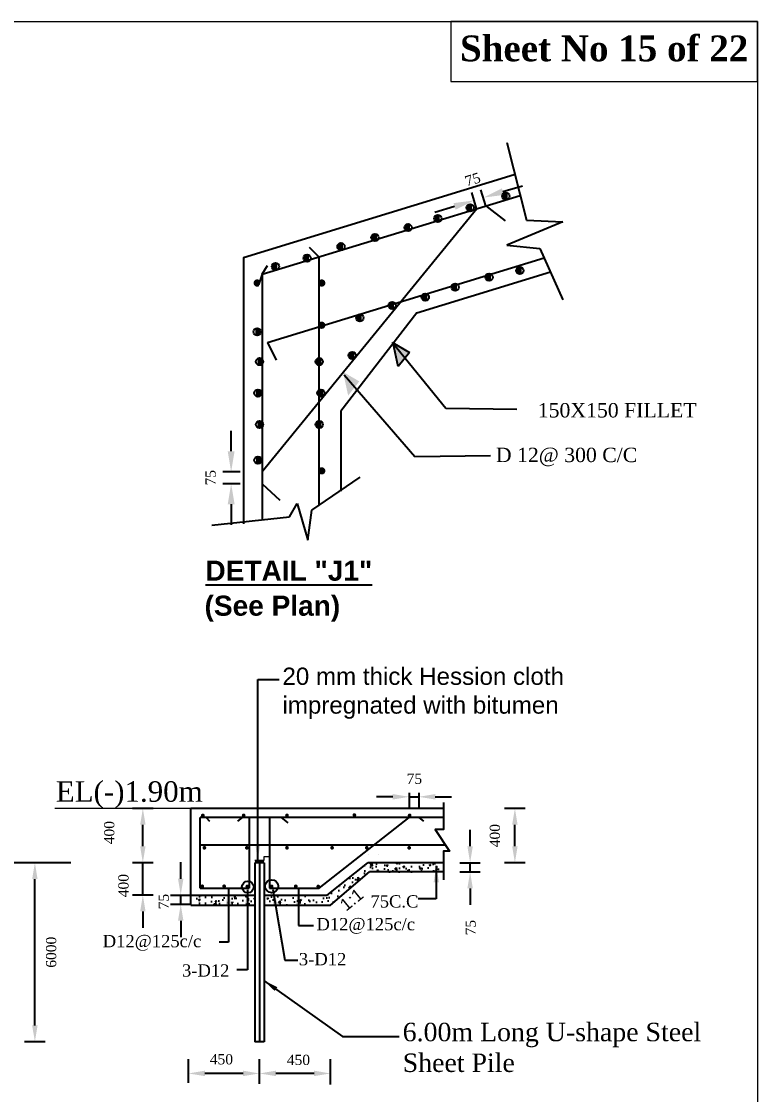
# Model space of a CAD drawing. Extents: x -545075 to 1728153, y -708141 to -305611.
# Drawn here: x 916745 to 934711, y -634030 to -607839 of the extents above; entities that cross this region are included whole.
import ezdxf

# ---------------------------------------------------------------- set-up
doc = ezdxf.new("R2010")
doc.units = 0
doc.header["$MEASUREMENT"] = 0
doc.layers.get('0').update_dxf_attribs({"linetype": 'CONTINUOUS'})
doc.layers.get('DEFPOINTS').update_dxf_attribs({"linetype": 'CONTINUOUS'})
doc.layers.add('LINE', color=7, linetype='CONTINUOUS')
doc.layers.add('Other line', color=7, linetype='CONTINUOUS', lineweight=15)
doc.styles.get("Standard").update_dxf_attribs({"font": 'times.ttf', "height": 250})
doc.styles.add('sum', font='arialbd.ttf')
doc.styles.add('TIMES', font='arial.ttf', dxfattribs={"height": 350})
doc.dimstyles.new('3', dxfattribs={"dimtxt": 225, "dimasz": 350, "dimexe": 100, "dimexo": 25, "dimgap": 9, "dimtad": 0, "dimdec": 0, "dimzin": 0, "dimdsep": 46, "dimtxsty": 'Standard', "dimcen": 0, "dimclrt": 256, "dimadec": 0, "dimazin": 0, "dimtfac": 1, "dimtdec": 0, "dimtofl": 0, "dimtmove": 2, "dimatfit": 3, "dimfxl": 1, "dimtolj": 1, "dimtzin": 0, "dimarcsym": 0})
doc.dimstyles.new('ISO-25', dxfattribs={"dimtxt": 2.5, "dimasz": 2.5, "dimexe": 1.25, "dimexo": 0.625, "dimtad": 1, "dimtxsty": 'Standard', "dimcen": 2.5, "dimadec": 0, "dimazin": 0, "dimtfac": 1, "dimtmove": 0, "dimatfit": 3, "dimfxl": 1, "dimarcsym": 0})

# ---------------------------------------------------------------- blocks, each defined once
blk = doc.blocks.new('*D276')
at = {"color": 7, "linetype": 'ByBlock', "lineweight": -2}
for p, q in [((927695, -627971), (927695, -627571)), ((927445, -628371), (927945, -628371)), ((927695, -628597), (927695, -628371)), ((927445, -628597), (927945, -628597)), ((927695, -628997), (927695, -629397))]:
    blk.add_line(p, q, dxfattribs=at)
for points in [[(927629, -627971), (927762, -627971), (927695, -628371)], [(927629, -628997), (927762, -628997), (927695, -628597)]]:
    blk.add_solid(points, dxfattribs=at)
at = {"layer": 'DEFPOINTS', "color": 0, "linetype": 'ByBlock', "lineweight": -2}
for p in [(927042, -628371), (927695, -628371), (927042, -628597)]:
    blk.add_point(p, dxfattribs=at)
at = {"color": 7, "linetype": 'ByBlock', "insert": (927710, -629957), "char_height": 250, "attachment_point": 5, "rotation": 90}
blk.add_mtext('75', dxfattribs=at)
blk = doc.blocks.new('*D277')
at = {"color": 7, "linetype": 'ByBlock', "lineweight": -2}
for p, q in [((917323, -628371), (916823, -628371)), ((917073, -632341), (917073, -628771)), ((917323, -632741), (916823, -632741))]:
    blk.add_line(p, q, dxfattribs=at)
for points in [[(917006, -628771), (917139, -628771), (917073, -628371)], [(917006, -632341), (917139, -632341), (917073, -632741)]]:
    blk.add_solid(points, dxfattribs=at)
at = {"layer": 'DEFPOINTS', "color": 0, "linetype": 'ByBlock', "lineweight": -2}
for p in [(917073, -628371), (922442, -628371), (922442, -632741)]:
    blk.add_point(p, dxfattribs=at)
at = {"color": 7, "linetype": 'ByBlock', "insert": (917471, -630556), "char_height": 250, "attachment_point": 5, "rotation": 90}
blk.add_mtext('6000', dxfattribs=at)
blk = doc.blocks.new('*D278')
at = {"color": 7, "linetype": 'ByBlock', "lineweight": -2}
for p, q in [((919708, -627971), (919708, -627571)), ((919958, -628371), (919458, -628371)), ((919708, -629161), (919708, -628371)), ((919958, -629161), (919458, -629161)), ((919708, -629561), (919708, -629961))]:
    blk.add_line(p, q, dxfattribs=at)
for points in [[(919642, -627971), (919775, -627971), (919708, -628371)], [(919642, -629561), (919775, -629561), (919708, -629161)]]:
    blk.add_solid(points, dxfattribs=at)
at = {"layer": 'DEFPOINTS', "color": 0, "linetype": 'ByBlock', "lineweight": -2}
for p in [(919708, -628371), (922291, -628371), (922291, -629161)]:
    blk.add_point(p, dxfattribs=at)
at = {"color": 7, "linetype": 'ByBlock', "insert": (919236, -628931), "char_height": 250, "attachment_point": 5, "rotation": 90}
blk.add_mtext('400', dxfattribs=at)
blk = doc.blocks.new('*D279')
at = {"color": 7, "linetype": 'ByBlock', "lineweight": -2}
for p, q in [((919958, -627046), (919458, -627046)), ((919708, -627971), (919708, -627446)), ((919958, -628371), (919458, -628371))]:
    blk.add_line(p, q, dxfattribs=at)
for points in [[(919642, -627446), (919775, -627446), (919708, -627046)], [(919642, -627971), (919775, -627971), (919708, -628371)]]:
    blk.add_solid(points, dxfattribs=at)
at = {"layer": 'DEFPOINTS', "color": 0, "linetype": 'ByBlock', "lineweight": -2}
for p in [(919708, -627046), (920728, -627046), (922291, -628371)]:
    blk.add_point(p, dxfattribs=at)
at = {"color": 7, "linetype": 'ByBlock', "insert": (918889, -627638), "char_height": 250, "attachment_point": 5, "rotation": 90}
blk.add_mtext('400', dxfattribs=at)
blk = doc.blocks.new('*D280')
at = {"color": 7, "linetype": 'ByBlock', "lineweight": -2}
for p, q in [((920822, -633744), (920822, -633165)), ((922555, -633769), (922555, -633165)), ((922155, -633515), (921222, -633515))]:
    blk.add_line(p, q, dxfattribs=at)
for points in [[(921222, -633448), (921222, -633581), (920822, -633515)], [(922155, -633448), (922155, -633581), (922555, -633515)]]:
    blk.add_solid(points, dxfattribs=at)
at = {"layer": 'DEFPOINTS', "color": 0, "linetype": 'ByBlock', "lineweight": -2}
for p in [(920822, -633515), (920822, -633754), (922555, -633779)]:
    blk.add_point(p, dxfattribs=at)
at = {"color": 7, "linetype": 'ByBlock', "insert": (921626, -633171), "char_height": 250, "attachment_point": 5}
blk.add_mtext('450', dxfattribs=at)
blk = doc.blocks.new('*D281')
at = {"color": 7, "linetype": 'ByBlock', "lineweight": -2}
for p, q in [((922555, -633769), (922555, -633165)), ((924288, -633785), (924288, -633165)), ((923888, -633515), (922955, -633515))]:
    blk.add_line(p, q, dxfattribs=at)
for points in [[(922955, -633448), (922955, -633581), (922555, -633515)], [(923888, -633448), (923888, -633581), (924288, -633515)]]:
    blk.add_solid(points, dxfattribs=at)
at = {"layer": 'DEFPOINTS', "color": 0, "linetype": 'ByBlock', "lineweight": -2}
for p in [(922555, -633515), (922555, -633779), (924288, -633795)]:
    blk.add_point(p, dxfattribs=at)
at = {"color": 7, "linetype": 'ByBlock', "insert": (923506, -633186), "char_height": 250, "attachment_point": 5}
blk.add_mtext('450', dxfattribs=at)
blk = doc.blocks.new('*D282')
at = {"color": 7, "linetype": 'ByBlock', "lineweight": -2}
for p, q in [((929039, -627046), (928539, -627046)), ((928789, -627971), (928789, -627446)), ((929039, -628371), (928539, -628371))]:
    blk.add_line(p, q, dxfattribs=at)
for points in [[(928722, -627446), (928855, -627446), (928789, -627046)], [(928722, -627971), (928855, -627971), (928789, -628371)]]:
    blk.add_solid(points, dxfattribs=at)
at = {"layer": 'DEFPOINTS', "color": 0, "linetype": 'ByBlock', "lineweight": -2}
for p in [(928789, -627046), (929809, -627046), (931371, -628371)]:
    blk.add_point(p, dxfattribs=at)
at = {"color": 7, "linetype": 'ByBlock', "insert": (928302, -627711), "char_height": 250, "attachment_point": 5, "rotation": 90}
blk.add_mtext('400', dxfattribs=at)
blk = doc.blocks.new('*D283')
at = {"color": 7, "linetype": 'ByBlock', "lineweight": -2}
for p, q in [((926207, -626664), (926207, -627013)), ((926444, -626664), (926444, -627013)), ((925807, -626763), (925407, -626763)), ((926207, -626763), (926444, -626763)), ((926844, -626763), (927244, -626763))]:
    blk.add_line(p, q, dxfattribs=at)
for points in [[(925807, -626696), (925807, -626830), (926207, -626763)], [(926844, -626696), (926844, -626830), (926444, -626763)]]:
    blk.add_solid(points, dxfattribs=at)
at = {"layer": 'DEFPOINTS', "color": 0, "linetype": 'ByBlock', "lineweight": -2}
for p in [(926207, -626564), (926444, -626564), (926444, -626763)]:
    blk.add_point(p, dxfattribs=at)
at = {"color": 7, "linetype": 'ByBlock', "insert": (926335, -626324), "char_height": 250, "attachment_point": 5}
blk.add_mtext('75', dxfattribs=at)
blk = doc.blocks.new('*D284')
at = {"layer": 'DEFPOINTS', "color": 0, "lineweight": -2}
for p in [(928016, -612139), (927856, -612410), (928078, -612342)]:
    blk.add_point(p, dxfattribs=at)
at = {"layer": 'LINE', "color": 7, "lineweight": -2}
for p, q in [((927855, -612405), (927736, -612015)), ((928077, -612337), (927958, -611948)), ((928494, -611993), (928972, -611847)), ((927316, -612352), (926838, -612498))]:
    blk.add_line(p, q, dxfattribs=at)
for points in [[(928470, -611913), (928519, -612073), (928016, -612139)], [(927292, -612273), (927341, -612432), (927794, -612207)]]:
    blk.add_solid(points, dxfattribs=at)
at = {"layer": 'LINE', "color": 7, "insert": (927759, -611694), "char_height": 250, "attachment_point": 5, "rotation": 16.9754}
blk.add_mtext('\\A1;75', dxfattribs=at)
blk = doc.blocks.new('*D285')
at = {"layer": 'DEFPOINTS', "color": 0, "lineweight": -2}
for p in [(922086, -618831), (921863, -619121), (922086, -619121)]:
    blk.add_point(p, dxfattribs=at)
at = {"layer": 'LINE', "color": 7, "lineweight": -2}
for p, q in [((921863, -618331), (921863, -617831)), ((922081, -618831), (921663, -618831)), ((922081, -619121), (921663, -619121)), ((921863, -619621), (921863, -620121))]:
    blk.add_line(p, q, dxfattribs=at)
for points in [[(921780, -618331), (921947, -618331), (921863, -618831)], [(921780, -619621), (921947, -619621), (921863, -619121)]]:
    blk.add_solid(points, dxfattribs=at)
at = {"layer": 'LINE', "color": 7, "insert": (921363, -618976), "char_height": 250, "attachment_point": 5, "rotation": 90}
blk.add_mtext('\\A1;75', dxfattribs=at)
blk = doc.blocks.new('*D288')
at = {"color": 7, "linetype": 'ByBlock', "lineweight": -2}
for p, q in [((920632, -628761), (920632, -628361)), ((920382, -629161), (920882, -629161)), ((920632, -629387), (920632, -629161)), ((920382, -629387), (920882, -629387)), ((920632, -629787), (920632, -630187))]:
    blk.add_line(p, q, dxfattribs=at)
for points in [[(920566, -628761), (920699, -628761), (920632, -629161)], [(920566, -629787), (920699, -629787), (920632, -629387)]]:
    blk.add_solid(points, dxfattribs=at)
at = {"layer": 'DEFPOINTS', "color": 0, "linetype": 'ByBlock', "lineweight": -2}
for p in [(919979, -629161), (920632, -629161), (919979, -629387)]:
    blk.add_point(p, dxfattribs=at)
at = {"color": 7, "linetype": 'ByBlock', "insert": (920219, -629320), "char_height": 250, "attachment_point": 5, "rotation": 90}
blk.add_mtext('75', dxfattribs=at)

msp = doc.modelspace()

# ---------------------------------------------------------------- hatches: boundary and pattern name
for points in [[(928613.576, -612027.372), (928613.576, -612179.109, -0.587115751), (928477.626, -612103.24, -0.587115751)], [(927744.407, -612310.085), (927744.407, -612461.822, -0.587115751), (927608.457, -612385.953, -0.587115751)], [(926956.091, -612572.604), (926956.091, -612724.341, -0.587115751), (926820.141, -612648.473, -0.587115751)], [(926228.414, -612794.735), (926228.414, -612946.472, -0.587115751), (926092.464, -612870.604, -0.587115751)], [(925419.885, -613037.06), (925419.885, -613188.798, -0.587115751), (925283.935, -613112.929, -0.587115751)], [(924591.143, -613259.192), (924591.143, -613410.929, -0.587115751), (924455.193, -613335.061, -0.587115751)], [(923762.4, -613541.905), (923762.4, -613693.642, -0.587115751), (923626.45, -613617.774, -0.587115751)], [(922994.297, -613743.843), (922994.297, -613895.58, -0.587115751), (922858.347, -613819.711, -0.587115751)], [(928957.201, -613844.811), (928957.201, -613996.549, -0.587115751), (928821.251, -613920.68, -0.587115751)], [(922545.583, -614147.718), (922545.583, -614299.455, -0.587115751), (922409.633, -614223.586, -0.587115751)], [(924026.975, -614147.718), (924026.975, -614299.455, 0.587115751), (924162.925, -614223.586, 0.587115751)], [(928205.289, -614006.361), (928205.289, -614158.099, -0.587115751), (928069.339, -614082.23, -0.587115751)], [(927376.547, -614248.686), (927376.547, -614400.424, -0.587115751), (927240.597, -614324.555, -0.587115751)], [(925840.341, -614692.949), (925840.341, -614844.687, -0.587115751), (925704.391, -614768.818, -0.587115751)], [(926648.871, -614491.012), (926648.871, -614642.749, -0.587115751), (926512.921, -614566.88, -0.587115751)], [(924026.975, -615177.6), (924026.975, -615329.338, 0.587115751), (924162.925, -615253.469, 0.587115751)], [(925052.025, -614995.856), (925052.025, -615147.594, -0.587115751), (924916.075, -615071.725, -0.587115751)], [(922450.342, -615339.15), (922450.342, -615490.888, 0.587115751), (922586.292, -615415.019, 0.587115751)], [(924865.805, -615914.131), (924865.805, -616065.869, -0.587115751), (924729.855, -615990, -0.587115751)], [(922510.983, -616066.126), (922510.983, -616217.863, 0.587115751), (922646.933, -616141.995, 0.587115751)], [(924061.576, -616066.126), (924061.576, -616217.863, -0.587115751), (923925.626, -616141.995, -0.587115751)], [(922470.556, -616833.489), (922470.556, -616985.226, 0.587115751), (922606.506, -616909.357, 0.587115751)], [(924102.003, -616833.489), (924102.003, -616985.226, -0.587115751), (923966.053, -616909.357, -0.587115751)], [(922510.983, -617600.852), (922510.983, -617752.589, 0.587115751), (922646.933, -617676.721, 0.587115751)], [(924061.576, -617600.852), (924061.576, -617752.589, -0.587115751), (923925.626, -617676.721, -0.587115751)], [(922470.556, -618469.184), (922470.556, -618620.921, 0.587115751), (922606.506, -618545.053, 0.587115751)], [(924026.975, -618731.704), (924026.975, -618883.441, 0.587115751), (924162.925, -618807.572, 0.587115751)]]:
    msp.add_hatch(color=7).paths.add_polyline_path(points)
h = msp.add_hatch(color=7)
h.paths.add_polyline_path([(925799.68, -615677.002), (926123.653, -615864.074), (926040.503, -615972.066)])
h.paths.add_polyline_path([(926123.653, -615864.074), (926214.141, -615916.324), (926106.605, -616053.056), (926040.503, -615972.066)])
h.paths.add_polyline_path([(926040.503, -615972.066), (926106.605, -616053.056), (925941.654, -616262.791), (925914.111, -616136.216)])
h.paths.add_polyline_path([(925819.46, -615701.236), (926040.503, -615972.066), (925914.111, -616136.216)])
h = msp.add_hatch(color=7)
h.paths.add_polyline_path([(922619.325, -616077.497, 0.659719078), (922468.643, -616141.995, 0.659719078), (922619.325, -616206.492)])
h.paths.add_polyline_path([(922606.506, -616909.357, 1), (922428.216, -616909.357, 1)])
h.paths.add_polyline_path([(922619.325, -617612.223, 0.659719078), (922468.643, -617676.721, 0.659719078), (922619.325, -617741.218)])
h = msp.add_hatch(color=7)
h.paths.add_polyline_path([(924103.915, -616141.995, -0.659719078), (923953.233, -616206.492), (923953.233, -616077.497, -0.659719078)])
h.paths.add_polyline_path([(923966.053, -616909.357, -1), (924144.342, -616909.357, -1)])
h.paths.add_polyline_path([(923953.233, -617741.218), (923953.233, -617612.223, -0.659719078), (924103.915, -617676.721, -0.659719078)])
h = msp.add_hatch(color=7)
h.paths.add_polyline_path([(924900.891, -616571.083), (924817.74, -616679.075), (924576.918, -616384.01)])
h.paths.add_polyline_path([(924883.843, -616760.065), (924817.74, -616679.075), (924900.891, -616571.083), (924991.379, -616623.333)])
h.paths.add_polyline_path([(924817.74, -616679.075), (924883.843, -616760.065), (924718.892, -616969.8), (924691.349, -616843.225)])
h.paths.add_polyline_path([(924596.697, -616408.245), (924817.74, -616679.075), (924691.349, -616843.225)])
at = {"layer": 'LINE'}
h = msp.add_hatch(dxfattribs=at)
h.set_pattern_fill('AR-CONC', color=0, scale=56, style=0)
h.set_pattern_definition([(50, (0, 0), (401.6657, -35.1412), [42, -462]), (355, (0, 0), (-77.70075, 421.2276), [33.6, -369.6]), (100.4514, (33.47, -2.93), (323.96525, 386.08614), [35.6945, -392.63958]), (46.1842, (0, 112), (597.65499, -92.69065), [63, -693]), (96.6356, (49.8, 104.3), (523.4111, 545.506), [53.54176, -588.95928]), (351.1842, (0, 112), (523.4107, 545.5064), [50.4, -554.4]), (21, (56, 84), (334.26795, -225.46658), [42, -462]), (326, (56, 84), (136.25659, 406.08403), [33.6, -369.6]), (71.4514, (83.86, 65.2), (470.52467, 180.61708), [35.6945, -392.63958]), (37.5, (0, 0), (6.809519, 186.420558), [0, -365.12, 0, -375.2, 0, -371]), (7.5, (0, 0), (147.31894, 220.87056), [0, -213.92, 0, -356.72, 0, -141.4]), (327.5, (-124.88, 0), (298.940564, -12.630728), [0, -140, 0, -436.8, 0, -579.6]), (317.5, (-180.88, 0), (326.584255, 56.05879), [0, -182, 0, -290.08, 0, -411.6])])
h.paths.add_polyline_path([(922442.222, -629410.735), (922442.222, -629160.735), (920879.839, -629160.735), (920879.839, -629410.735)])
h.paths.add_polyline_path([(924287.848, -629410.735), (925240.126, -628597.235), (927042.222, -628597.235), (927042.222, -628370.735), (925202.585, -628370.735), (924204.69, -629160.735), (922666.404, -629160.735), (922666.404, -629410.735)])
at = {"layer": 'Other line'}
msp.add_hatch(color=0, dxfattribs=at).paths.add_polyline_path([(922442.222, -628309.261), (922442.222, -628370.735), (922666.404, -628370.735), (922666.404, -628309.261)])

# ---------------------------------------------------------------- linework, layer by layer
at = {"color": 7}
for p, q in [((928588.197, -610792.974), (929073.314, -612691.188)), ((922162.612, -613596.573), (928773.657, -611578.476)), ((922619.325, -614008.446), (928918.532, -612085.542)), ((927856.459, -612409.752), (922619.325, -618831.123)), ((929962.696, -612731.575), (928588.197, -613297.001)), ((929073.314, -612691.188), (929962.696, -612731.575)), ((928588.197, -613297.001), (929396.726, -613377.776)), ((929396.726, -613377.776), (929962.696, -614629.79)), ((922162.612, -613596.573), (922162.612, -620099.333)), ((922747.628, -615673.34), (929502.331, -613611.39)), ((924006.762, -613584.915), (924006.762, -619653.22)), ((922619.325, -614008.446), (922619.325, -620001.97)), ((926393.451, -614947.188), (929655.971, -613951.267)), ((926393.451, -614947.188), (924542.817, -617350.694)), ((925799.68, -615677.002), (926214.141, -615916.324)), ((925941.654, -616262.791), (925817.797, -615693.595)), ((926214.141, -615916.324), (925941.654, -616262.791)), ((924542.817, -617350.694), (924542.817, -619306.696)), ((923836.093, -619769.104), (925008.46, -618961.353)), ((923290.336, -619930.654), (923472.254, -619607.554)), ((923472.254, -619607.554), (923735.026, -620496.079)), ((923735.026, -620496.079), (923836.093, -619769.104)), ((921390.291, -620132.592), (923290.336, -619930.654))]:
    msp.add_line(p, q, dxfattribs=at)
at = {"color": 7, "ltscale": 2}
for p, q in [((925793.025, -615668.848), (927105.915, -617277.446)), ((924619.314, -616463.63), (926348.869, -618457.348)), ((927105.915, -617277.446), (928839.921, -617302.193)), ((926348.869, -618457.348), (928189.291, -618435.196))]:
    msp.add_line(p, q, dxfattribs=at)
at = {"linetype": 'ByBlock'}
for p, q in [((920879.839, -629410.735), (920879.839, -627045.735)), ((924029.839, -627045.735), (920879.839, -627045.735)), ((927042.222, -627045.735), (924029.839, -627045.735)), ((921104.839, -628995.449), (921104.839, -627270.735)), ((927042.222, -627270.735), (921104.839, -627270.735)), ((922302.222, -627270.735), (922302.222, -628995.449)), ((922800.914, -627270.735), (922800.914, -628995.449)), ((924008.098, -628995.449), (926207.098, -627270.735)), ((921104.839, -627945.735), (921104.839, -627650.735)), ((927096.467, -627945.735), (921104.839, -627945.735)), ((925212.222, -628160.735), (925212.222, -628160.735)), ((925467.333, -628161.142), (925467.848, -628160.735)), ((917953.464, -628370.735), (912700.383, -628370.735)), ((922442.222, -628370.735), (922442.222, -632740.735)), ((922666.404, -628370.735), (922442.222, -628370.735)), ((922554.678, -628370.735), (922554.678, -632740.735)), ((922666.404, -628370.735), (922666.404, -632740.735)), ((924204.69, -629160.735), (925202.585, -628370.735)), ((927042.222, -628370.735), (925202.585, -628370.735)), ((924287.848, -629410.735), (925240.126, -628597.235)), ((927042.222, -628597.235), (925240.126, -628597.235)), ((921104.839, -628995.449), (922302.222, -628995.449)), ((922800.914, -628995.449), (924008.098, -628995.449)), ((920882.222, -629160.735), (922442.222, -629160.735)), ((922666.404, -629160.735), (924204.69, -629160.735)), ((920879.839, -629410.735), (922442.222, -629410.735)), ((922666.404, -629410.735), (924287.848, -629410.735)), ((922666.404, -632740.735), (922442.222, -632740.735))]:
    msp.add_line(p, q, dxfattribs=at)
at = {"color": 7, "linetype": 'ByBlock', "lineweight": 20}
msp.add_lwpolyline([(862738.638, -658733.909), (862738.638, -607839.262), (934710.866, -607839.262), (934710.866, -658733.909), (862738.638, -658733.909)], close=True, dxfattribs=at)
at = {"linetype": 'ByBlock'}
msp.add_lwpolyline([(927042.222, -626898.304), (927042.222, -627560.735), (926842.222, -627560.735), (927192.222, -628090.735), (927042.222, -628090.735), (927042.222, -628786.867)], dxfattribs=at)
at = {"linetype": 'ByBlock', "const_width": 45}
for points in [[(921194.665, -627217.04, -1), (921149.665, -627217.04, -1)], [(922191.328, -627217.04, -1), (922146.328, -627217.04, -1)], [(923248.807, -627217.04, -1), (923203.807, -627217.04, -1)], [(924893.731, -627207.807, -1), (924848.731, -627207.807, -1)], [(926241.328, -627217.04, -1), (926196.328, -627217.04, -1)], [(921232.685, -628007.807, -1), (921187.685, -628007.807, -1)], [(922269.386, -628007.807, -1), (922224.386, -628007.807, -1)], [(923248.557, -628007.807, -1), (923203.557, -628007.807, -1)], [(924349.244, -628007.807, -1), (924304.244, -628007.807, -1)], [(925195.975, -628007.807, -1), (925150.975, -628007.807, -1)], [(926231.328, -628007.807, -1), (926186.328, -628007.807, -1)], [(921180.328, -628947.807, -1), (921135.328, -628947.807, -1)], [(921714.156, -628946.547, -1), (921669.156, -628946.547, -1)], [(922279.857, -628949.435, -1), (922234.857, -628949.435, -1)], [(922872.337, -628948.689, -1), (922827.337, -628948.689, -1)], [(923463.644, -628948.258, -1), (923418.644, -628948.258, -1)], [(924011.722, -628952.201, -1), (923966.722, -628952.201, -1)]]:
    msp.add_lwpolyline(points, format="xyb", close=True, dxfattribs=at)
at = {"color": 7}
for centre in [(928566.771, -612103.24), (927697.602, -612385.953), (926909.286, -612648.473), (926181.609, -612870.604), (925373.08, -613112.929), (924544.337, -613335.061), (923715.595, -613617.774), (922947.492, -613819.711), (928910.396, -613920.68), (928158.484, -614082.23), (927329.742, -614324.555), (925793.536, -614768.818), (926602.066, -614566.88), (925005.22, -615071.725), (922497.147, -615415.019), (924819, -615990), (922557.788, -616141.995), (924014.771, -616141.995), (922517.361, -616909.357), (924055.198, -616909.357), (922557.788, -617676.721), (924014.771, -617676.721), (922517.361, -618545.053)]:
    msp.add_circle(centre, 89.145, dxfattribs=at)
at = {"linetype": 'ByBlock'}
for centre, radius in [((922270.562, -628963.641), 143.178), ((922851.713, -628946.786), 160.312)]:
    msp.add_circle(centre, radius, dxfattribs=at)
at = {"layer": 'LINE'}
for p, q in [((928078.083, -612342.098), (928550.438, -612704.101)), ((924006.762, -613584.915), (923771.981, -613354.809)), ((922619.325, -614008.446), (922752.697, -613794.635)), ((922619.325, -614008.446), (922531.128, -614269.77)), ((922747.628, -615673.34), (922964.077, -616107.022)), ((922619.325, -619120.501), (923054.947, -619526.735)), ((921254.464, -627270.735), (921332.464, -627361.122)), ((922129.464, -627270.735), (922017.464, -627355.122)), ((923081.464, -627270.735), (923248.464, -627399.122)), ((926444.464, -627270.735), (926560.464, -627355.122))]:
    msp.add_line(p, q, dxfattribs=at)
at = {"layer": 'LINE', "lineweight": 9}
msp.add_lwpolyline([(934710.866, -607839.262), (927224.063, -607839.262), (927224.063, -609307.873), (934710.866, -609307.873)], close=True, dxfattribs=at)
at = {"layer": 'Other line', "color": 0}
for p, q in [((920879.839, -627045.735), (917562.434, -627045.735)), ((922666.404, -628309.261), (922666.404, -628221.305)), ((922666.404, -628221.305), (922666.404, -628221.305)), ((922666.404, -628221.305), (922778.231, -628221.305)), ((922442.222, -628309.261), (922666.404, -628309.261))]:
    msp.add_line(p, q, dxfattribs=at)

# ---------------------------------------------------------------- texts
at = {"linetype": 'ByBlock'}
for s, p in [('75C.C', (925263.184, -629465.446)), ('D12@125c/c', (923945.886, -630021.242)), ('D12@125c/c', (918728.865, -630435.242)), ('3-D12', (923516.028, -630875.713)), ('3-D12', (920663.542, -631151.859))]:
    msp.add_text(s, height=300, dxfattribs=at).set_placement(p)
for s, insert, char_height, width, attachment_point in [('150X150 FILLET', (929347.074, -617152.989), 351.25, 5656.16157, 1), ('D 12@ 300 C/C', (928324.906, -618243.082), 351.25, 5656.16157, 1), ('EL(-)1.90m', (921169.661, -626383.688), 500, 3564.94776, 3)]:
    msp.add_mtext(s, dxfattribs=dict(at, insert=insert, char_height=char_height, width=width, attachment_point=attachment_point))
at = {"color": 7, "ltscale": 2, "char_height": 490.0674, "width": 7827.79835, "attachment_point": 1, "style": 'sum'}
for s, insert in [('{\\LDETAIL "J1"}', (921235.74, -620997.788)), ('(See Plan)', (921214.85, -621853.333))]:
    msp.add_mtext(s, dxfattribs=dict(at, insert=insert))
at = {"linetype": 'ByBlock', "insert": (924480.435, -629336.922), "char_height": 300, "width": 897.9074, "attachment_point": 1, "rotation": 39.0630839, "style": 'TIMES'}
msp.add_mtext('1:1', dxfattribs=at)
at = {"color": 7, "linetype": 'ByBlock', "insert": (926050.239, -632278.591), "char_height": 450, "width": 8608.08, "attachment_point": 1}
msp.add_mtext('6.00m Long U-shape Steel Sheet Pile', dxfattribs=at)
at = {"layer": 'LINE', "color": 7, "lineweight": 9, "insert": (927449.736, -608180.625), "char_height": 630.51064, "width": 22647.73735, "attachment_point": 1}
msp.add_mtext('{\\fTimes New Roman|b1|i0|c0|p18;Sheet No 15 of 22}', dxfattribs=at)
at = {"layer": 'Other line', "color": 0, "insert": (923115.308, -623609.402), "char_height": 421.5, "width": 9269.99479, "attachment_point": 1, "style": 'TIMES'}
msp.add_mtext('20 mm thick Hession cloth impregnated with bitumen', dxfattribs=at)

# ---------------------------------------------------------------- dimensions: what is measured, and where the dimension line sits
at = {"linetype": 'ByBlock'}
for base, p1, p2, text, override, picture, middle in [((926444.464, -626763.122), (926207.098, -626563.735), (926444.464, -626563.735), '75', {"dimtxt": 500, "dimasz": 400, "dimexe": 250, "dimexo": 100, "dimclrd": 7, "dimclre": 7, "dimclrt": 7, "dimtmove": 2, "dimfxl": 250, "dimfxlon": 1}, '*D283', (926335.464, -626324.122)), ((920821.507, -633514.788), (922554.678, -633779.368), (920821.507, -633753.947), '450', {"dimtxt": 500, "dimasz": 400, "dimexe": 350, "dimexo": 10, "dimdle": 100, "dimclrd": 7, "dimclre": 7, "dimclrt": 7, "dimtmove": 2, "dimfxl": 350, "dimfxlon": 1}, '*D280', (921625.682, -633170.964)), ((922554.678, -633514.788), (924287.848, -633794.789), (922554.678, -633779.368), '450', {"dimtxt": 500, "dimasz": 400, "dimexe": 350, "dimexo": 10, "dimdle": 100, "dimclrd": 7, "dimclre": 7, "dimclrt": 7, "dimtmove": 2, "dimfxl": 350, "dimfxlon": 1}, '*D281', (923505.682, -633186.385))]:
    dim = msp.add_linear_dim(base=base, p1=p1, p2=p2, text=text, dimstyle='ISO-25', override=override, dxfattribs=at)
    dim.commit()
    dim.dimension.update_dxf_attribs({"geometry": picture, "text_midpoint": middle, "dimtype": 160})
for base, p1, p2, text, picture, middle in [((919708.278, -627045.735), (922290.697, -628370.735), (920728.315, -627045.735), '400', '*D279', (918888.94, -627638.122)), ((928788.803, -627045.735), (931371.222, -628370.735), (929808.839, -627045.735), '400', '*D282', (928302.464, -627711.122)), ((919708.278, -628370.735), (922290.697, -629160.735), (922290.697, -628370.735), '400', '*D278', (919235.94, -628931.122)), ((927695.465, -628370.735), (927042.222, -628597.235), (927042.222, -628370.735), '75', '*D276', (927710.464, -629957.122)), ((917072.815, -628370.735), (922442.222, -632740.735), (922442.222, -628370.735), '6000', '*D277', (917470.543, -630555.735)), ((920632.222, -629160.735), (919978.979, -629387.235), (919978.979, -629160.735), '75', '*D288', (920219.383, -629320.302))]:
    dim = msp.add_linear_dim(base=base, p1=p1, p2=p2, angle=270, text=text, dimstyle='ISO-25', override={"dimtxt": 500, "dimasz": 400, "dimexe": 250, "dimexo": 100, "dimclrd": 7, "dimclre": 7, "dimclrt": 7, "dimtmove": 2, "dimfxl": 250, "dimfxlon": 1}, dxfattribs=at)
    dim.commit()
    dim.dimension.update_dxf_attribs({"geometry": picture, "text_midpoint": middle, "dimtype": 160})
at = {"layer": 'LINE'}
for p1, p2, distance, picture, middle in [((927856.459, -612409.752), (928078.083, -612342.098), 212.5, '*D284', (927759.248, -611694.468)), ((922085.922, -618831.123), (922085.922, -619120.501), -222.56, '*D285', (921363.362, -618975.812))]:
    dim = msp.add_aligned_dim(p1=p1, p2=p2, distance=distance, text='75', dimstyle='3', override={"dimtxt": 500, "dimasz": 500, "dimexe": 200, "dimexo": 5, "dimdle": 250, "dimclrd": 7, "dimclre": 7, "dimclrt": 7, "dimfxl": 250, "dimfxlon": 1}, dxfattribs=at)
    dim.commit()
    dim.dimension.update_dxf_attribs({"geometry": picture, "text_midpoint": middle})

# ---------------------------------------------------------------- leaders
at = {"linetype": 'ByBlock'}
for points in [[(926871.078, -628450.348), (926871.078, -629256.322), (926426.939, -629256.322)], [(921798.028, -628995.449), (921798.028, -630310.079), (921567.133, -630310.079)], [(922263.595, -629035.538), (922263.595, -630982.211), (921999.425, -630982.211)], [(922882.404, -629028.57), (923170.989, -630751.291), (923488.982, -630751.291)], [(923510.213, -628995.449), (923510.213, -629900.735), (923877.151, -629900.735)]]:
    msp.add_leader(points, dimstyle='ISO-25', override={"dimtxt": 500, "dimasz": 400, "dimclrd": 7, "dimclre": 7, "dimclrt": 7}, dxfattribs=at)
at = {"layer": 'Other line', "color": 0}
for points in [[(922513.141, -628303.079), (922513.141, -623900.462), (923035.143, -623900.462)], [(922672.997, -631251.382), (924577.241, -632610.064), (925964.615, -632610.064)]]:
    msp.add_leader(points, dimstyle='3', override={"dimgap": 9, "dimtad": 0, "dimclrd": 256, "dimclre": 0, "dimclrt": 0, "dimfxl": 0.15, "dimfxlon": 1}, dxfattribs=at)

doc.saveas('drawing.dxf')
